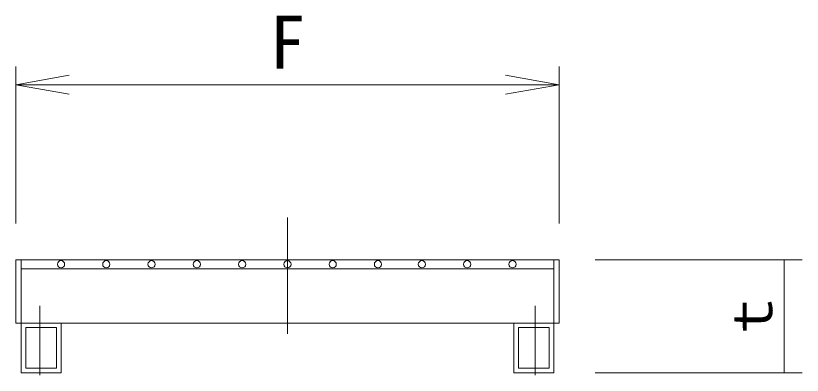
# Model space of a CAD drawing. Units: millimetres, scale not verified. Extents: x -9827 to 24783, y 2654 to 14130.
# Drawn here: x 8932 to 9800, y 5131 to 5529 of the extents above; entities that cross this region are included whole.
import ezdxf
from ezdxf.enums import TextEntityAlignment as Align

# ---------------------------------------------------------------- set-up
doc = ezdxf.new("R2010")
doc.units = ezdxf.units.MM
doc.header["$LTSCALE"] = 20
doc.layers.add('Layer1', color=4, linetype='Continuous', lineweight=18)
doc.styles.add('ＭＳ ゴシック-5.0-0.0', font='')
doc.styles.get('ＭＳ ゴシック-5.0-0.0').set_extended_font_data('ＭＳ ゴシック-5.0-0.0')

msp = doc.modelspace()

# ---------------------------------------------------------------- linework, layer by layer
at = {"layer": 'Layer1'}
for p, q in [((8931.7, 5299.25), (8931.7, 5472.82)), ((9531.7, 5299.25), (9531.7, 5472.82)), ((8931.7, 5452.82), (8990.78, 5463.24)), ((9531.7, 5452.82), (9472.61, 5463.24)), ((8931.7, 5452.82), (9531.7, 5452.82)), ((8931.7, 5452.82), (8990.78, 5442.4)), ((9531.7, 5452.82), (9472.61, 5442.4)), ((9231.7, 5177.35), (9231.7, 5306.13)), ((9531.7, 5259.25), (8931.7, 5259.25)), ((8931.7, 5189.25), (8931.7, 5259.25)), ((8937.7, 5134.25), (8937.7, 5259.25)), ((9525.7, 5134.25), (9525.7, 5259.25)), ((9531.7, 5189.25), (9531.7, 5259.25)), ((9571.7, 5259.25), (9800.21, 5259.25)), ((9780.21, 5134.25), (9780.21, 5259.25)), ((9525.7, 5249.25), (8937.7, 5249.25)), ((8958.2, 5208.12), (8958.2, 5131.49)), ((9505.2, 5208.12), (9505.2, 5131.49)), ((8931.7, 5189.25), (9531.7, 5189.25)), ((8981.7, 5134.25), (8981.7, 5189.25)), ((9481.7, 5134.25), (9481.7, 5189.25)), ((8976.7, 5184.25), (8942.7, 5184.25)), ((8942.7, 5139.25), (8942.7, 5184.25)), ((8976.7, 5139.25), (8976.7, 5184.25)), ((9520.7, 5184.25), (9486.7, 5184.25)), ((9486.7, 5139.25), (9486.7, 5184.25)), ((9520.7, 5139.25), (9520.7, 5184.25)), ((8981.7, 5134.25), (8937.7, 5134.25)), ((8976.7, 5139.25), (8942.7, 5139.25)), ((9481.7, 5134.25), (9525.7, 5134.25)), ((9486.7, 5139.25), (9520.7, 5139.25)), ((9571.7, 5134.25), (9800.21, 5134.25))]:
    msp.add_line(p, q, dxfattribs=at)
for centre in [(8981.7, 5254.25), (9031.7, 5254.25), (9081.7, 5254.25), (9131.7, 5254.25), (9181.7, 5254.25), (9231.7, 5254.25), (9281.7, 5254.25), (9331.7, 5254.25), (9380.2, 5254.25), (9430.2, 5254.25), (9480.2, 5254.25)]:
    msp.add_circle(centre, 4, dxfattribs=at)

# ---------------------------------------------------------------- texts
at = {"layer": 'Layer1', "color": 7, "style": 'ＭＳ ゴシック-5.0-0.0'}
msp.add_text('F', height=58.65, dxfattribs=at).set_placement((9231.7, 5452.82), align=Align.BOTTOM_CENTER)
msp.add_text('ｔ', height=43.99, rotation=90, dxfattribs=at).set_placement((9780.21, 5196.48), align=Align.BOTTOM_CENTER)

doc.saveas('drawing.dxf')
